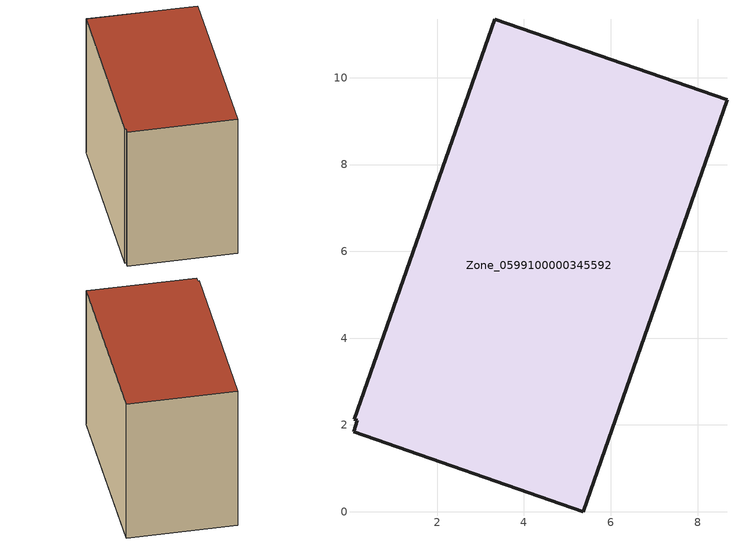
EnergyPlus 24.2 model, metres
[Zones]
Zone_0599100000345592
 floor ground (C_G): 0.16,2.11 0.09,2.13 3.33,11.35 8.68,9.49 5.37,0 0.07,1.85 z0
 wall outside (C_F): 5.37,0 8.68,9.49 3.33,11.35 0.09,2.13 0.16,2.11 0.07,1.85 5.37,0 z0:8.09
 roof outside (C_R): 0.16,2.11 0.07,1.85 5.37,0 8.68,9.49 3.33,11.35 0.09,2.13 z8.09
[BUILDING]
Pand.0599100000345592: North Axis=0; Terrain=City; Loads Convergence Tolerance Value=0.04; Temperature Convergence Tolerance Value=0.4; Solar Distribution=FullExterior; Maximum Number of Warmup Days=25; Minimum Number of Warmup Days=1
[Site:Location]
Rotterdam.The.Hague.AP_ZH_NLD Design_Conditions: Latitude=51.96; Longitude=4.45; Time Zone=1; Elevation=-4.5
[SITE:GROUNDTEMPERATURE:BUILDINGSURFACE]
18, 18, 18, 18, 18, 18, 18, 18, 18, 18, 18, 18
[MATERIAL] Thermal Absorptance=0.9; Solar Absorptance=0.7; Visible Absorptance=0.7
Name | Roughness | Thickness | Conductivity | Density | Specific Heat
G.TC.1992-2005 | MediumSmooth | 0.15 | 0.06 | 540 | 1210
F.TC.1992-2005 | Rough | 0.3 | 0.12 | 1920 | 840
R.TC.1992-2005 | MediumRough | 0.2 | 0.08 | 1500 | 1000
[CONSTRUCTION]
C_G: G.TC.1992-2005
C_F: F.TC.1992-2005
C_R: R.TC.1992-2005
[ZONE]
Zone_0599100000345592: Type=1; Multiplier=1; Ceiling Height=Autocalculate; Volume=Autocalculate; Floor Area=autocalculate; Part of Total Floor Area=Yes
[ZONEINFILTRATION:DESIGNFLOWRATE]
Infil_Zone_0599100000345592: Zone or ZoneList or Space or SpaceList=Zone_0599100000345592; Schedule=AlwaysOn; Design Flow Rate Calculation Method=Flow/Area; Flow Rate per Floor Area=0.0015; Constant Term Coefficient=1; Temperature Term Coefficient=0; Velocity Term Coefficient=0; Velocity Squared Term Coefficient=0
[HVACTEMPLATE:ZONE:IDEALLOADSAIRSYSTEM]
Zone_0599100000345592: Maximum Heating Supply Air Temperature=50; Minimum Cooling Supply Air Temperature=13; Maximum Heating Supply Air Humidity Ratio=0.0156; Minimum Cooling Supply Air Humidity Ratio=0.0077; Heating Limit=NoLimit; Cooling Limit=NoLimit; Dehumidification Control Type=ConstantSensibleHeatRatio; Cooling Sensible Heat Ratio=0.7; Dehumidification Setpoint=60; Humidification Control Type=None; Humidification Setpoint=30; Outdoor Air Method=None; Outdoor Air Flow Rate per Person=0.00944; Outdoor Air Flow Rate per Zone Floor Area=0; Outdoor Air Flow Rate per Zone=0; Demand Controlled Ventilation Type=None; Outdoor Air Economizer Type=NoEconomizer; Heat Recovery Type=None; Sensible Heat Recovery Effectiveness=0.7; Latent Heat Recovery Effectiveness=0.65
[ZONECONTROL:THERMOSTAT]
ThermostatControl_Zone_0599100000345592: Zone or ZoneList=Zone_0599100000345592; Control Type Schedule=DualSetpointControlType; Control 1=Thermostat_Zone_0599100000345592; Temperature Difference Between Cutout And Setpoint=0
[THERMOSTATSETPOINT:DUALSETPOINT]
Thermostat_Zone_0599100000345592: Heating Setpoint Temperature Schedule=HeatingSetpoint_Zone_0599100000345592; Cooling Setpoint Temperature Schedule=CoolingSetpoint_Zone_0599100000345592
[SCHEDULE:COMPACT]
HeatingSetpoint_Zone_0599100000345592: Through: 12/31, For: AllDays, Until: 24:00, 21
CoolingSetpoint_Zone_0599100000345592: Through: 12/31, For: AllDays, Until: 24:00, 24
DualSetpointControlType: Through: 12/31, For: AllDays, Until: 24:00, 4
AlwaysOn: Through: 12/31, For: AllDays, Until: 24:00, 1
